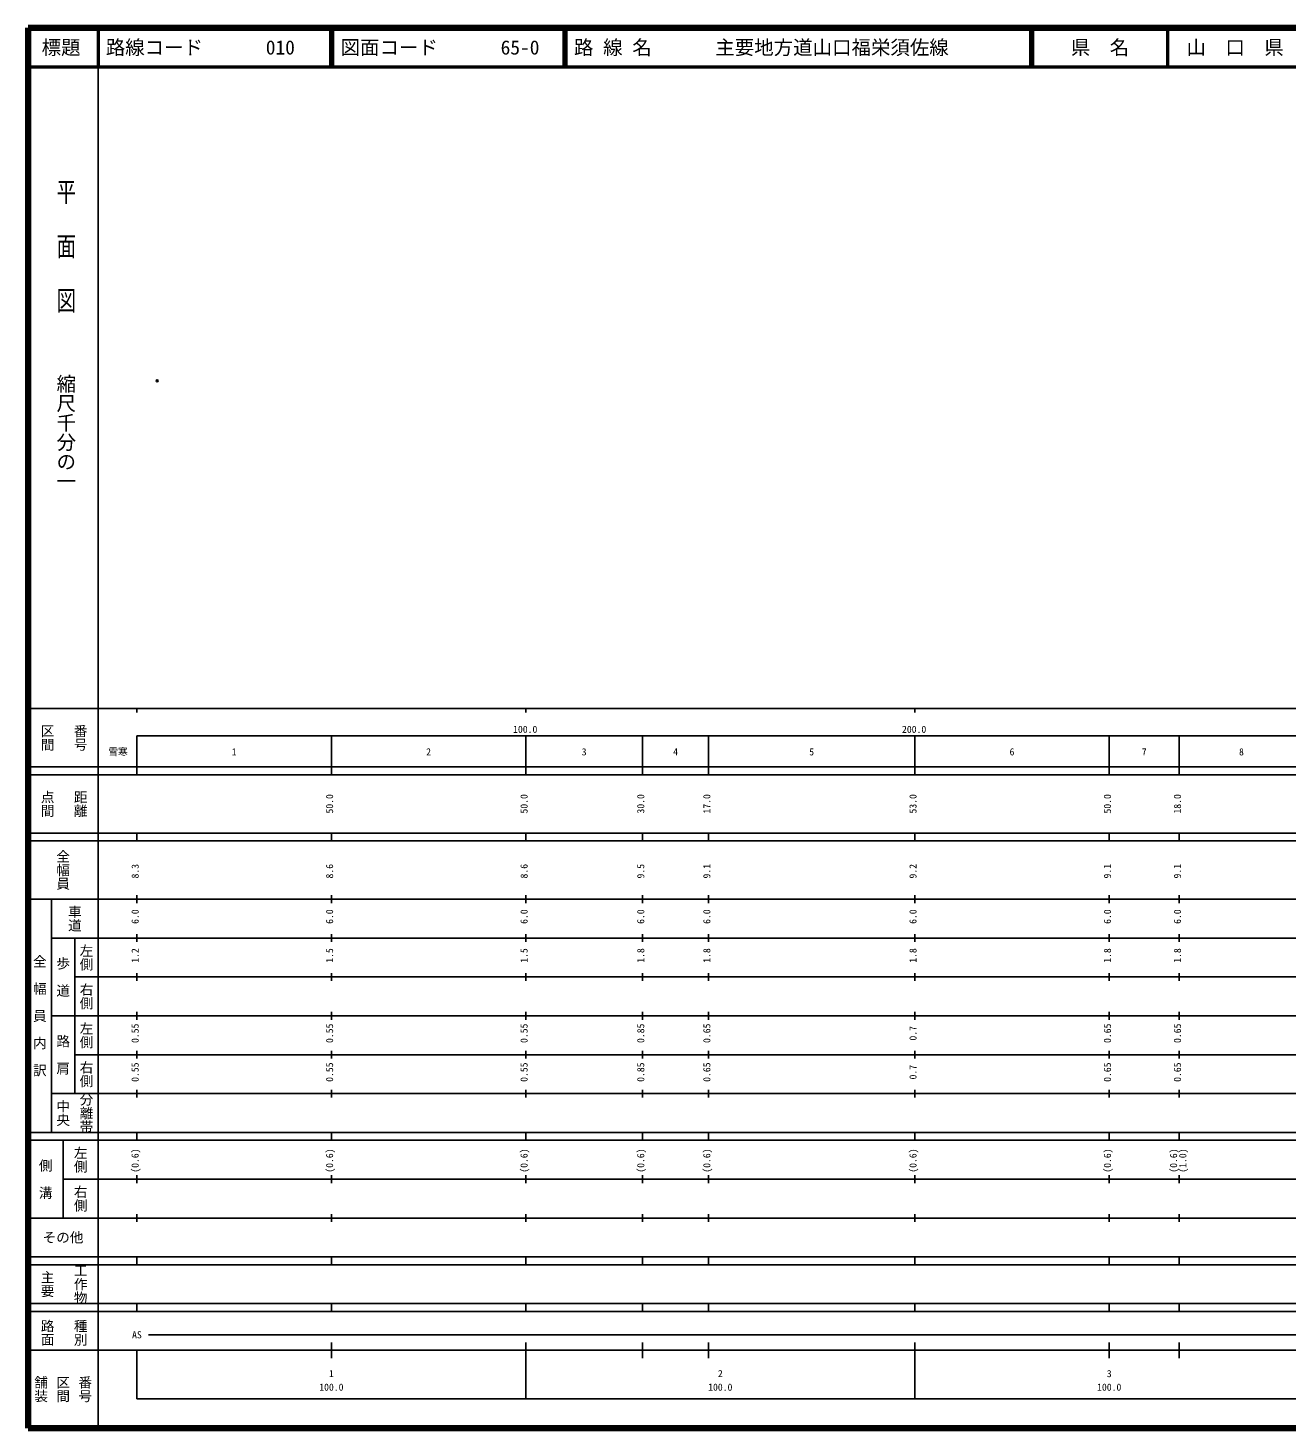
# Model space of a CAD drawing. Units: millimetres on the paper. Extents: x 40 to 680, y 20 to 380.
# Drawn here: x 40 to 363.7, y 20 to 380 of the extents above; entities that cross this region are included whole.
import ezdxf
from ezdxf.enums import TextEntityAlignment as Align

# ---------------------------------------------------------------- set-up
doc = ezdxf.new("R2010")
doc.units = ezdxf.units.MM
doc.header["$PDMODE"] = 32
doc.header["$PDSIZE"] = 0.5
doc.layers.add('M-OTRS', color=6, linetype='Continuous')
doc.layers.add('M-TTL-TXT', color=7, linetype='Continuous')
for name, color, linetype, lineweight in [('M-TTL', 2, 'Continuous', 140), ('M-TTL-BAND', 7, 'Continuous', 25), ('M-TTL-LINE', 7, 'Continuous', 50)]:
    doc.layers.add(name, color=color, linetype=linetype, lineweight=lineweight)
doc.styles.add('@ＭＳ ゴシック', font='')
doc.styles.add('ＭＳ ゴシック', font='')
doc.styles.get('@ＭＳ ゴシック').set_extended_font_data('@MS Gothic')
doc.styles.get('ＭＳ ゴシック').set_extended_font_data('MS Gothic')

msp = doc.modelspace()

# ---------------------------------------------------------------- linework, layer by layer
at = {"layer": 'M-OTRS'}
msp.add_point((73.225, 289.301), dxfattribs=at)
at = {"layer": 'M-TTL'}
for p, q in [((40, 380), (40, 20)), ((680, 380), (40, 380)), ((40, 20), (680, 20))]:
    msp.add_line(p, q, dxfattribs=at)
at = {"layer": 'M-TTL-BAND'}
for p, q in [((58, 370), (58, 20)), ((40, 205), (579, 205)), ((68, 205), (68, 204)), ((168, 205), (168, 204)), ((268, 205), (268, 204)), ((68, 198), (579, 198)), ((68, 198), (68, 188)), ((118, 188), (118, 198)), ((168, 188), (168, 198)), ((198, 188), (198, 198)), ((215, 188), (215, 198)), ((268, 188), (268, 198)), ((318, 188), (318, 198)), ((336, 188), (336, 198)), ((40, 190), (579, 190)), ((40, 188), (579, 188)), ((40, 173), (579, 173)), ((68, 171), (68, 173)), ((118, 171), (118, 173)), ((168, 171), (168, 173)), ((198, 171), (198, 173)), ((215, 171), (215, 173)), ((268, 171), (268, 173)), ((318, 171), (318, 173)), ((336, 171), (336, 173)), ((40, 171), (579, 171)), ((40, 156), (579, 156)), ((46, 96), (46, 156)), ((68, 155), (68, 157)), ((118, 155), (118, 157)), ((168, 155), (168, 157)), ((198, 155), (198, 157)), ((215, 155), (215, 157)), ((268, 155), (268, 157)), ((318, 155), (318, 157)), ((336, 155), (336, 157)), ((46, 146), (579, 146)), ((52, 146), (52, 106)), ((68, 145), (68, 147)), ((118, 145), (118, 147)), ((168, 145), (168, 147)), ((198, 145), (198, 147)), ((215, 145), (215, 147)), ((268, 145), (268, 147)), ((318, 145), (318, 147)), ((336, 145), (336, 147)), ((68, 135), (68, 137)), ((118, 135), (118, 137)), ((168, 135), (168, 137)), ((198, 135), (198, 137)), ((215, 135), (215, 137)), ((268, 135), (268, 137)), ((318, 135), (318, 137)), ((336, 135), (336, 137)), ((52, 136), (579, 136)), ((46, 126), (579, 126)), ((68, 125), (68, 127)), ((118, 125), (118, 127)), ((168, 125), (168, 127)), ((198, 125), (198, 127)), ((215, 125), (215, 127)), ((268, 125), (268, 127)), ((318, 125), (318, 127)), ((336, 125), (336, 127)), ((52, 116), (579, 116)), ((68, 115), (68, 117)), ((118, 115), (118, 117)), ((168, 115), (168, 117)), ((198, 115), (198, 117)), ((215, 115), (215, 117)), ((268, 115), (268, 117)), ((318, 115), (318, 117)), ((336, 115), (336, 117)), ((46, 106), (579, 106)), ((68, 105), (68, 107)), ((118, 105), (118, 107)), ((168, 105), (168, 107)), ((198, 105), (198, 107)), ((215, 105), (215, 107)), ((268, 105), (268, 107)), ((318, 105), (318, 107)), ((336, 105), (336, 107)), ((40, 96), (579, 96)), ((40, 94), (579, 94)), ((49, 94), (49, 74)), ((68, 94), (68, 96)), ((118, 94), (118, 96)), ((168, 94), (168, 96)), ((198, 94), (198, 96)), ((215, 94), (215, 96)), ((268, 94), (268, 96)), ((318, 94), (318, 96)), ((336, 94), (336, 96)), ((49, 84), (579, 84)), ((68, 83), (68, 85)), ((118, 83), (118, 85)), ((168, 83), (168, 85)), ((198, 83), (198, 85)), ((215, 83), (215, 85)), ((268, 83), (268, 85)), ((318, 83), (318, 85)), ((336, 83), (336, 85)), ((40, 74), (579, 74)), ((68, 73), (68, 75)), ((118, 73), (118, 75)), ((168, 73), (168, 75)), ((198, 73), (198, 75)), ((215, 73), (215, 75)), ((268, 73), (268, 75)), ((318, 73), (318, 75)), ((336, 73), (336, 75)), ((40, 64), (579, 64)), ((40, 62), (579, 62)), ((68, 62), (68, 64)), ((118, 62), (118, 64)), ((168, 62), (168, 64)), ((198, 62), (198, 64)), ((215, 62), (215, 64)), ((268, 62), (268, 64)), ((318, 62), (318, 64)), ((336, 62), (336, 64)), ((40, 52), (579, 52)), ((68, 50), (68, 52)), ((118, 50), (118, 52)), ((168, 50), (168, 52)), ((198, 50), (198, 52)), ((215, 50), (215, 52)), ((268, 50), (268, 52)), ((318, 50), (318, 52)), ((336, 50), (336, 52)), ((40, 50), (579, 50)), ((71, 44), (565, 44)), ((40, 40), (579, 40)), ((68, 40), (68, 27.5)), ((118, 38), (118, 42)), ((168, 27.5), (168, 42)), ((198, 38), (198, 42)), ((215, 38), (215, 42)), ((268, 27.5), (268, 42)), ((318, 38), (318, 42)), ((336, 38), (336, 42)), ((68, 27.5), (579, 27.5))]:
    msp.add_line(p, q, dxfattribs=at)
at = {"layer": 'M-TTL-LINE'}
for p, q in [((58, 380), (58, 370)), ((117.75, 380), (117.75, 370)), ((118.25, 380), (118.25, 370)), ((177.75, 380), (177.75, 370)), ((178.25, 380), (178.25, 370)), ((297.75, 380), (297.75, 370)), ((298.25, 380), (298.25, 370)), ((333, 380), (333, 370)), ((40, 370), (680, 370))]:
    msp.add_line(p, q, dxfattribs=at)

# ---------------------------------------------------------------- texts
at = {"layer": 'M-TTL-BAND', "style": '@ＭＳ ゴシック', "width": 1.4}
msp.add_text('平  面  図', height=3.666, rotation=270, dxfattribs=at).set_placement((49.777, 306.475), align=Align.MIDDLE_RIGHT)
at = {"layer": 'M-TTL-BAND', "style": '@ＭＳ ゴシック'}
msp.add_text('縮尺千分の一', height=3.666, rotation=270, dxfattribs=at).set_placement((49.777, 261.03), align=Align.MIDDLE_RIGHT)
for s, p in [('区間', (45, 197.5)), ('番号', (53.5, 197.5)), ('点間', (45, 180.5)), ('距離', (53.5, 180.5)), ('全幅員', (49, 163.5)), ('車道', (52, 151)), ('左側', (55, 141)), ('全\u3000幅\u3000員\u3000内\u3000訳', (43, 126)), ('歩\u3000道', (49, 136)), ('右側', (55, 131)), ('左側', (55, 121)), ('路\u3000肩', (49, 116)), ('右側', (55, 111)), ('分離帯', (55, 101)), ('中央', (49, 101)), ('左側', (53.5, 89)), ('側\u3000溝', (44.5, 84)), ('右側', (53.5, 79)), ('工作物', (53.5, 57)), ('主要', (45, 57)), ('路面', (45, 44.5)), ('種別', (53.5, 44.5)), ('舗装', (43.333, 30)), ('区間', (49, 30)), ('番号', (54.667, 30))]:
    msp.add_text(s, height=2.566, rotation=270, dxfattribs=at).set_placement(p, align=Align.MIDDLE_CENTER)
at = {"layer": 'M-TTL-BAND', "style": 'ＭＳ ゴシック'}
for s, p in [('100.0', (167.844, 198.195)), ('200.0', (267.844, 198.195)), ('雪寒', (63.143, 192.405)), ('1', (93, 192.405)), ('2', (143, 192.405)), ('3', (183, 192.405)), ('4', (206.5, 192.405)), ('5', (241.5, 192.405)), ('6', (293, 192.405)), ('7', (327, 192.405)), ('8', (352, 192.405)), ('AS', (68, 42.5)), ('1', (118, 32.523)), ('2', (218, 32.523)), ('3', (318, 32.523)), ('100.0', (118, 29.033)), ('100.0', (218, 29.033)), ('100.0', (318, 29.033))]:
    msp.add_text(s, height=1.833, dxfattribs=at).set_placement(p, align=Align.BOTTOM_CENTER)
for s, p in [('50.0', (119, 180.5)), ('50.0', (169, 180.5)), ('30.0', (199, 180.5)), ('17.0', (216, 180.5)), ('53.0', (269, 180.5)), ('50.0', (319, 180.5)), ('18.0', (337, 180.5)), ('8.3', (69, 163.174)), ('8.6', (119, 163.174)), ('8.6', (169, 163.174)), ('9.5', (199, 163.174)), ('9.1', (216, 163.174)), ('9.2', (269, 163.174)), ('9.1', (319, 163.174)), ('9.1', (337, 163.174)), ('6.0', (69, 151.5)), ('6.0', (119, 151.5)), ('6.0', (169, 151.5)), ('6.0', (199, 151.5)), ('6.0', (216, 151.5)), ('6.0', (269, 151.5)), ('6.0', (319, 151.5)), ('6.0', (337, 151.5)), ('1.2', (69, 141.5)), ('1.5', (119, 141.5)), ('1.5', (169, 141.5)), ('1.8', (199, 141.5)), ('1.8', (216, 141.5)), ('1.8', (269, 141.5)), ('1.8', (319, 141.5)), ('1.8', (337, 141.5)), ('0.55', (69, 121.5)), ('0.55', (119, 121.5)), ('0.55', (169, 121.5)), ('0.85', (199, 121.5)), ('0.65', (216, 121.5)), ('0.7', (269, 121.5)), ('0.65', (319, 121.5)), ('0.65', (337, 121.5)), ('0.55', (69, 111.5)), ('0.55', (119, 111.5)), ('0.55', (169, 111.5)), ('0.85', (199, 111.5)), ('0.65', (216, 111.5)), ('0.7', (269, 111.5)), ('0.65', (319, 111.5)), ('0.65', (337, 111.5)), ('(0.6)', (69, 88.764)), ('(0.6)', (119, 88.764)), ('(0.6)', (169, 88.764)), ('(0.6)', (199, 88.764)), ('(0.6)', (216, 88.764)), ('(0.6)', (269, 88.764)), ('(0.6)', (319, 88.764)), ('(0.6)', (336, 88.764)), ('(1.0)', (338.37, 88.764))]:
    msp.add_text(s, height=1.833, rotation=90, dxfattribs=at).set_placement(p, align=Align.BOTTOM_CENTER)
msp.add_text('その他', height=2.566, dxfattribs=at).set_placement((49, 69), align=Align.MIDDLE_CENTER)
at = {"layer": 'M-TTL-TXT', "style": 'ＭＳ ゴシック'}
for s, p in [('標題', (48.5, 375)), ('県\u3000名', (315.625, 375)), ('山\u3000口\u3000県', (350.375, 375))]:
    msp.add_text(s, height=3.666, dxfattribs=at).set_placement(p, align=Align.MIDDLE_CENTER)
for s, p in [('路線コード', (60, 375)), ('010', (101.142, 375)), ('図面コード', (120.38, 375)), ('65-0', (161.521, 375)), ('路 線 名', (180.38, 375)), ('主要地方道山口福栄須佐線', (216.734, 375))]:
    msp.add_text(s, height=3.666, dxfattribs=at).set_placement(p, align=Align.MIDDLE_LEFT)

doc.saveas('drawing.dxf')
